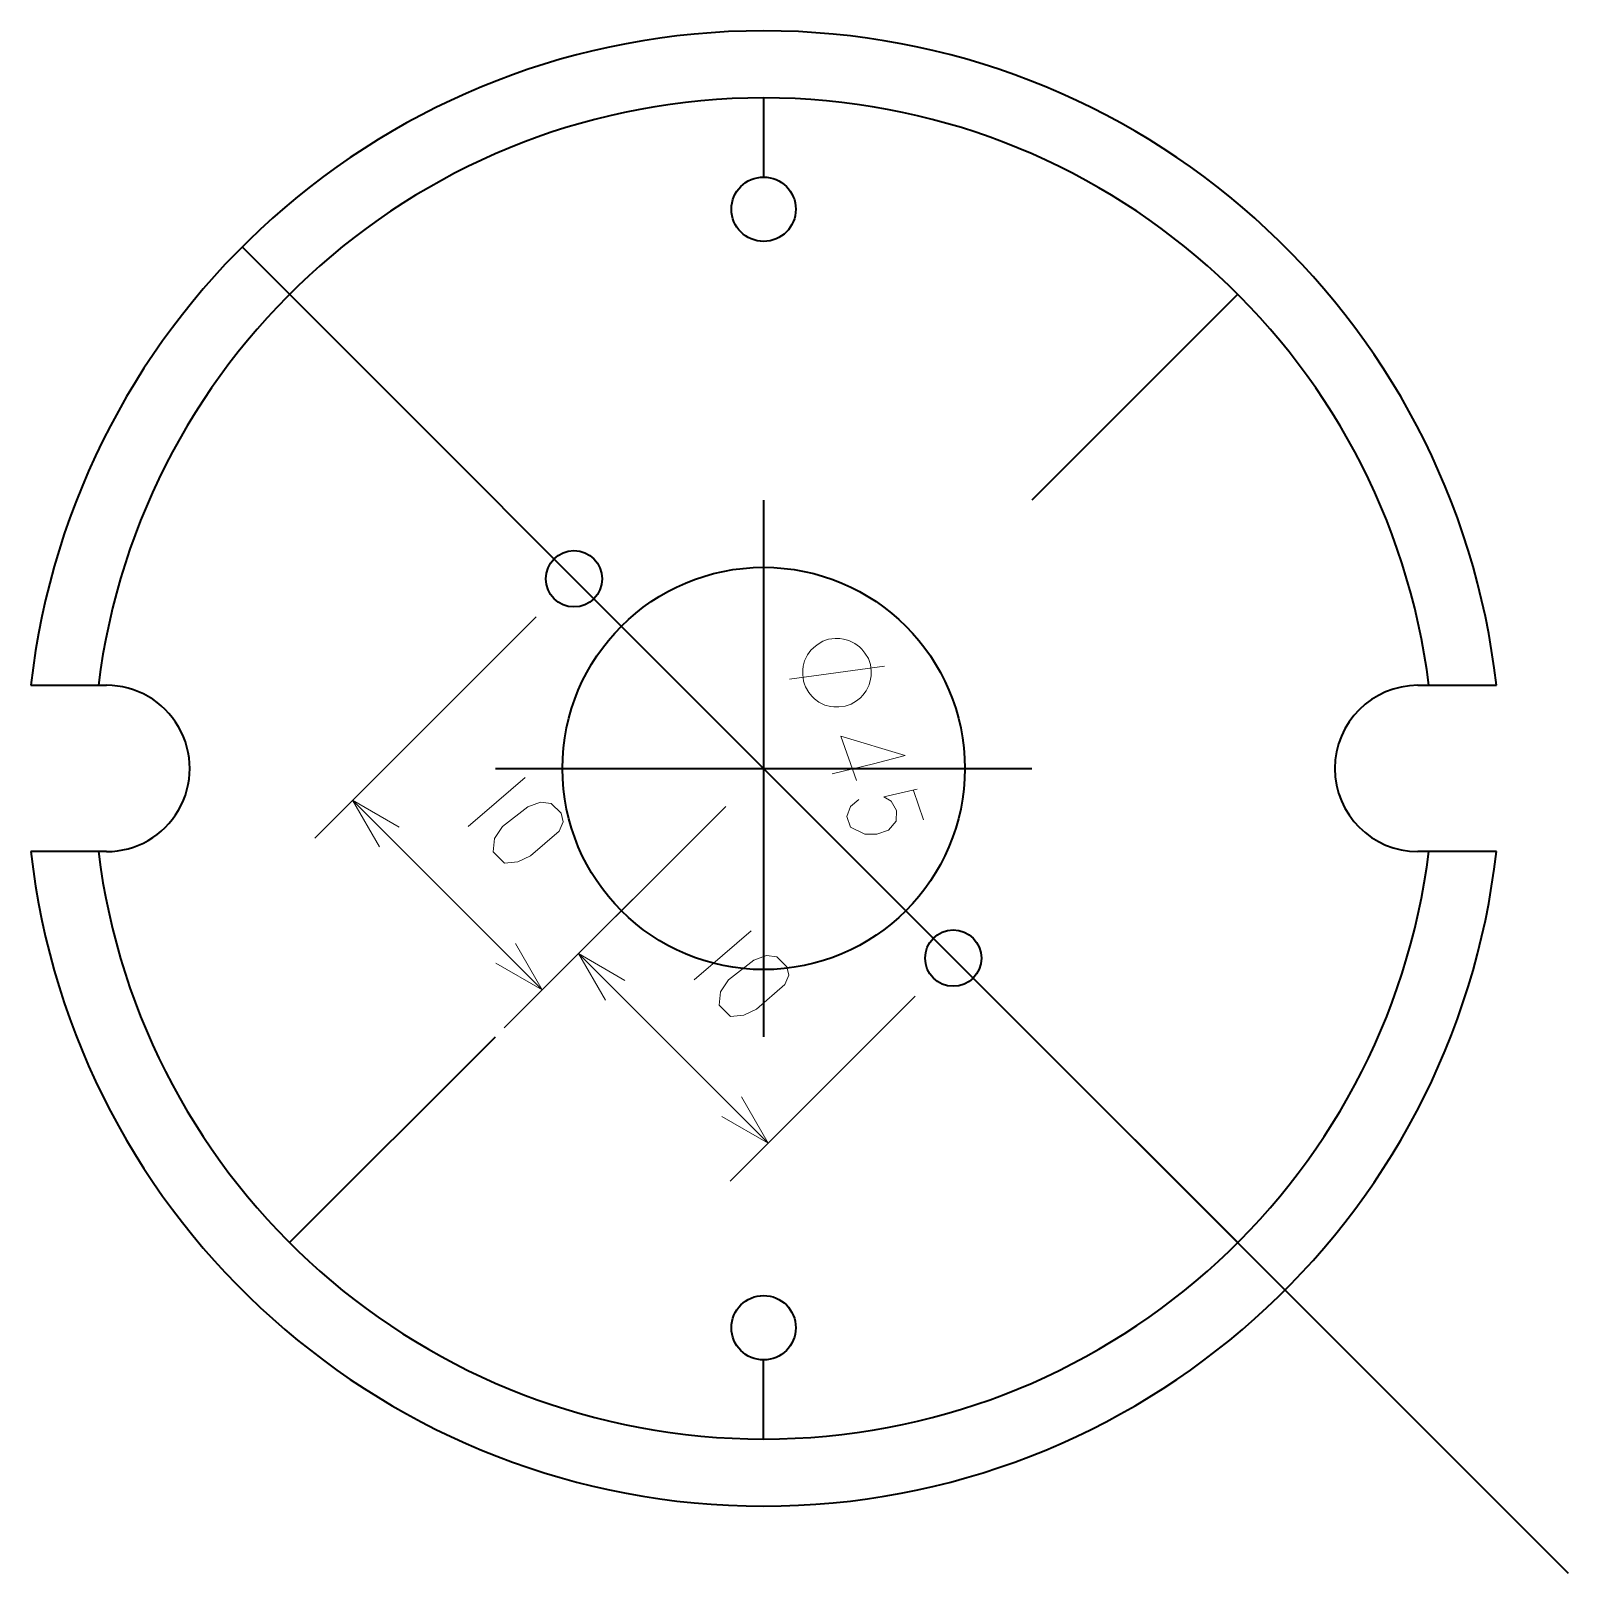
# Model space of a CAD drawing. Extents: x 62.4 to 119.7, y 50.6 to 108.1.
import ezdxf

# ---------------------------------------------------------------- set-up
doc = ezdxf.new("R2010")
doc.units = 0

msp = doc.modelspace()

# ---------------------------------------------------------------- linework, layer by layer
at = {"color": 7, "lineweight": 35, "ltscale": 0.07375}
for p, q in [((89.74649, 105.563049), (89.74649, 102.613068)), ((89.74649, 55.563049), (89.74649, 58.513031))]:
    msp.add_line(p, q, dxfattribs=at)
at = {"color": 7, "lineweight": 35}
for p, q in [((89.74649, 80.563049), (70.301056, 100.008484)), ((89.74649, 90.563049), (89.74649, 70.563049)), ((79.74649, 80.563049), (99.74649, 80.563049)), ((89.74649, 80.563049), (119.74649, 50.563049))]:
    msp.add_line(p, q, dxfattribs=at)
at = {"color": 7, "lineweight": 35, "ltscale": 0.271447}
for p, q in [((72.068817, 98.240723), (79.74649, 90.563049)), ((107.424164, 98.240723), (99.74649, 90.563049)), ((72.068817, 62.885376), (79.74649, 70.563049)), ((107.424164, 62.885376), (99.74649, 70.563049))]:
    msp.add_line(p, q, dxfattribs=at)
at = {"color": 5, "lineweight": 13, "ltscale": 0.291871}
for p, q in [((81.2612, 86.21991), (73.005829, 77.964539)), ((88.332275, 79.148834), (80.076904, 70.893463))]:
    msp.add_line(p, q, dxfattribs=at)
at = {"color": 7, "lineweight": 13, "ltscale": 0.089232}
msp.add_line((90.711365, 83.889313), (94.247742, 84.372925), dxfattribs=at)
at = {"color": 7, "lineweight": 35, "ltscale": 0.070618}
for p, q in [((62.421783, 83.663055), (65.24649, 83.663055)), ((65.24649, 77.463043), (62.421783, 77.463043))]:
    msp.add_line(p, q, dxfattribs=at)
at = {"color": 7, "lineweight": 35, "ltscale": 0.073118}
for p, q in [((114.146484, 83.663055), (117.071198, 83.663055)), ((117.071198, 77.463043), (114.146484, 77.463043))]:
    msp.add_line(p, q, dxfattribs=at)
at = {"color": 5, "lineweight": 13, "ltscale": 0.25}
for p, q in [((74.420044, 79.378754), (81.491119, 72.307678)), ((82.845062, 73.661621), (89.916107, 66.590546))]:
    msp.add_line(p, q, dxfattribs=at)
at = {"color": 7, "lineweight": 13, "ltscale": 0.028875}
msp.add_line((95.333344, 79.739777), (95.711212, 78.648346), dxfattribs=at)
at = {"color": 5, "lineweight": 13, "ltscale": 0.244002}
msp.add_line((88.332275, 79.148834), (81.430847, 72.247406), dxfattribs=at)
at = {"color": 5, "lineweight": 13, "ltscale": 0.244003}
msp.add_line((95.403351, 72.077759), (88.501892, 65.176331), dxfattribs=at)
at = {"color": 7, "lineweight": 13}
msp.add_lwpolyline([(92.899414, 82.918396), (93.009674, 82.956573), (93.21109, 83.088043), (93.357391, 83.200439), (93.448517, 83.293701), (93.575714, 83.461212), (93.683838, 83.683838), (93.736816, 83.88736), (93.753754, 84.016724), (93.751648, 84.201141), (93.730438, 84.440735), (93.692261, 84.550995), (93.654083, 84.661255), (93.522644, 84.86264), (93.410248, 85.008911), (93.316956, 85.100067), (93.149475, 85.227295), (92.926849, 85.335419), (92.723297, 85.388367), (92.593964, 85.405334), (92.409515, 85.403229), (92.169952, 85.381989), (92.059692, 85.343811), (91.949463, 85.305664), (91.748016, 85.174194), (91.601746, 85.061798), (91.51059, 84.968506), (91.383392, 84.801025), (91.275299, 84.5784), (91.22229, 84.374847), (91.205353, 84.245514), (91.207458, 84.061066), (91.228668, 83.821503), (91.266846, 83.711243), (91.305023, 83.600983), (91.436462, 83.399567), (91.548859, 83.253326), (91.642151, 83.16214), (91.809662, 83.034943), (92.032257, 82.926819), (92.235809, 82.87384), (92.365173, 82.856903), (92.549591, 82.859009), (92.789185, 82.880249)], close=True, dxfattribs=at)
for points in [[(92.304443, 80.357819), (93.838562, 80.740814), (95.030518, 81.042389), (92.631256, 81.767334), (93.203796, 80.113647)], [(93.300537, 79.406372), (92.982544, 79.148132), (92.854095, 78.770294), (92.991516, 78.373413), (93.525787, 78.113953), (93.968475, 78.11908), (94.398438, 78.267944), (94.693542, 78.592316), (94.69986, 79.001923), (94.507782, 79.342865), (94.229156, 79.505646), (95.465637, 79.785583)]]:
    msp.add_lwpolyline(points, dxfattribs=at)
at = {"color": 5, "lineweight": 13}
for points in [[(80.854736, 80.227295), (79.790527, 79.311584), (78.726349, 78.395905)], [(76.1521, 78.378754), (74.420044, 79.378754), (75.420044, 77.646698)], [(89.279724, 74.510132), (88.215515, 73.594421), (87.151337, 72.678741)], [(79.759064, 73.307678), (81.491119, 72.307678), (80.491119, 74.039734)], [(84.577087, 72.661621), (82.845062, 73.661621), (83.845032, 71.929565)], [(88.184052, 67.590546), (89.916107, 66.590546), (88.916107, 68.322601)]]:
    msp.add_lwpolyline(points, dxfattribs=at)
for points in [[(80.087524, 77.034729), (80.582489, 77.084198), (81.052704, 77.306976), (82.116913, 78.222656), (82.265381, 78.569153), (82.191162, 78.890869), (81.819916, 79.262115), (81.42392, 79.311615), (80.953735, 79.138367), (80.013275, 78.395905), (79.716278, 77.950409), (79.666779, 77.455475)], [(88.512512, 71.317566), (89.007477, 71.367035), (89.477692, 71.589813), (90.541901, 72.505493), (90.690369, 72.85199), (90.61615, 73.173706), (90.244904, 73.544952), (89.848907, 73.594452), (89.378723, 73.421204), (88.438263, 72.678741), (88.141266, 72.233246), (88.091766, 71.738312)]]:
    msp.add_lwpolyline(points, close=True, dxfattribs=at)
at = {"color": 7, "lineweight": 35}
for centre, radius in [((89.74649, 101.413055), 1.2), ((82.675415, 87.634125), 1.05), ((89.74649, 80.563049), 7.5), ((96.817566, 73.491974), 1.05), ((89.74649, 59.713043), 1.2)]:
    msp.add_circle(centre, radius, dxfattribs=at)
for centre, radius, start, end in [((89.74649, 80.563049), 27.5, 6.472555, 173.527445), ((89.74649, 80.563049), 25, 7.123024, 172.876978), ((65.24649, 80.563049), 3.1, 269.999997, 90.000003), ((114.146484, 80.563049), 3.1, 90.000003, 269.999997), ((89.74649, 80.563049), 27.5, 186.472555, 353.52745), ((89.74649, 80.563049), 25, 187.123022, 352.876969)]:
    msp.add_arc(centre, radius, start, end, dxfattribs=at)
at = {"color": 7, "lineweight": 13}
msp.add_arc((89.74649, 80.563049), 27.5, 186.472555, 227.313549, dxfattribs=at)
at = {"color": 7, "lineweight": 5}
for p in [(89.74649, 105.563049), (72.068817, 98.240723), (107.424164, 98.240723), (72.068817, 62.885376), (107.424164, 62.885376), (89.74649, 55.563049)]:
    msp.add_point(p, dxfattribs=at)

doc.saveas('drawing.dxf')
